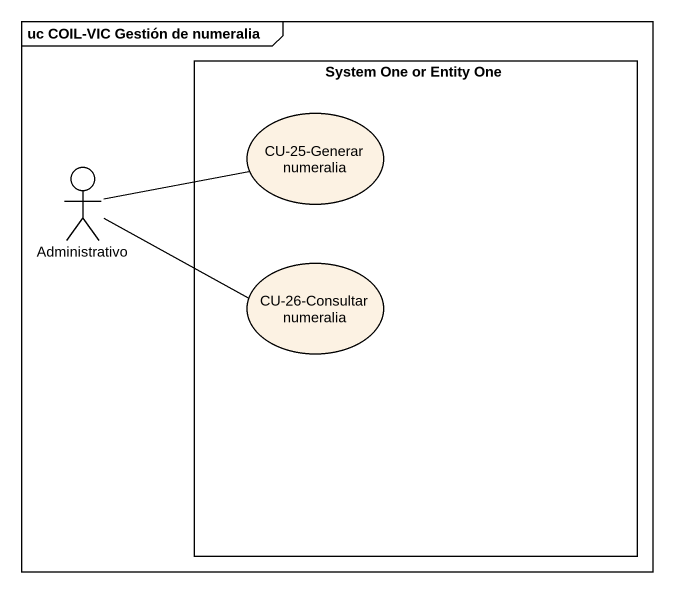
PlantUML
@startuml
mainframe uc COIL-VIC Gestión de numeralia
rectangle "System One or Entity One" as System_One_or_Entity_One {
  usecase "CU-25-Generar numeralia" as CU_25_Generar_numeralia
  usecase "CU-26-Consultar numeralia" as CU_26_Consultar_numeralia
}
actor Administrativo
Administrativo -right- CU_25_Generar_numeralia
Administrativo -right- CU_26_Consultar_numeralia
@enduml
